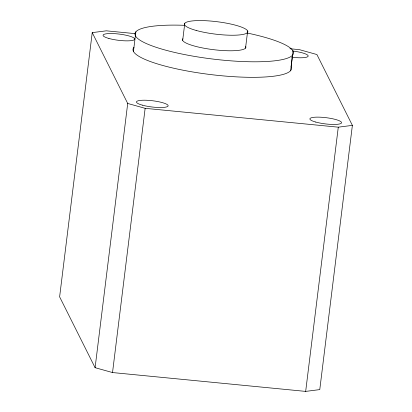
<?xml version="1.0" encoding="UTF-8"?>
<svg xmlns="http://www.w3.org/2000/svg" width="412" height="412" viewBox="0 0 412 412"><rect width="100%" height="100%" fill="white"/><g stroke="black" fill="none" stroke-linecap="round" stroke-linejoin="round"><path stroke-width="0.62" d="M135.749 33.696L106.327 30.823L92.231 32.62L59.622 296.846L95.095 367.684L112.528 372.556L305.673 391.4L319.769 389.603L352.378 125.377L316.905 54.539L299.473 49.667L289.878 48.729M133.457 51.304L135.903 31.714M95.095 367.684L127.705 103.458L92.231 32.62M112.528 372.556L145.142 108.33L127.705 103.458M182.676 40.376L184.803 23.216M245.531 48.153L247.658 30.988M290.599 70.74L292.515 55.198M293.04 51.145L291.124 66.687A79.851 15.651 7 0 1 210.275 74.52A79.851 15.651 7 0 1 133.982 47.256M305.673 391.4L338.283 127.174L352.378 125.377M145.142 108.33L338.283 127.174M247.04 33.001A79.851 15.651 7 0 1 275.855 60.677A79.851 15.651 7 0 1 150.529 45.294A79.851 15.651 7 0 1 184.422 25.312M292.432 50.985A15.97 3.131 7 0 1 308.181 56.084A15.97 3.131 7 0 1 291.629 57.191M245.743 46.53A31.94 6.262 7 0 1 213.401 49.661A31.94 6.262 7 0 1 182.887 38.759M108.928 38.471A15.97 3.131 7 0 0 134.559 39.552A15.97 3.131 7 0 0 113.202 33.583A15.97 3.131 7 0 0 108.928 38.471M315.747 122.065A15.97 3.131 7 0 0 341.378 123.142A15.97 3.131 7 0 0 320.021 117.178A15.97 3.131 7 0 0 315.747 122.065M142.315 105.142A15.97 3.131 7 0 0 167.947 106.224A15.97 3.131 7 0 0 146.59 100.255A15.97 3.131 7 0 0 142.315 105.142M196.189 30.452A31.94 6.262 7 0 0 247.452 32.61A31.94 6.262 7 0 0 204.738 20.677A31.94 6.262 7 0 0 196.189 30.452"/></g></svg>
